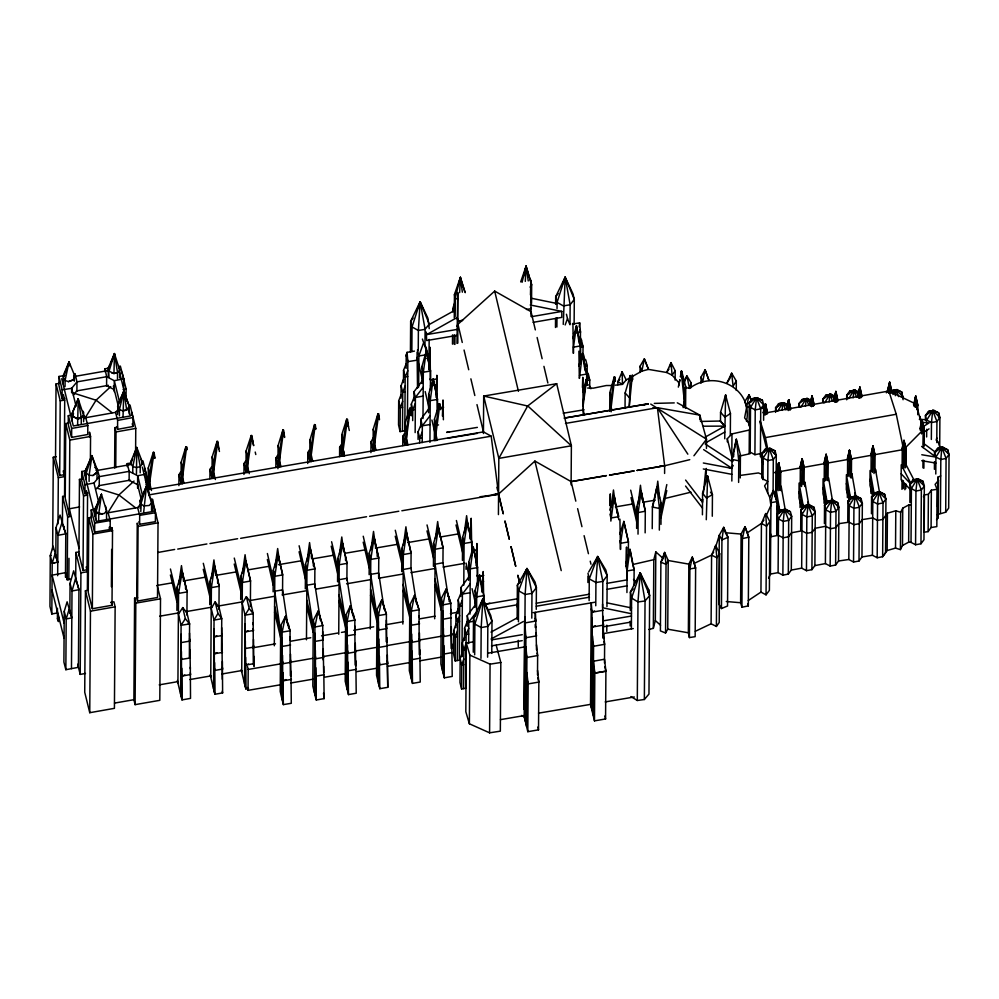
<?xml version="1.0" encoding="UTF-8"?>
<svg xmlns="http://www.w3.org/2000/svg" width="999" height="999" viewBox="0 0 999 999"><rect width="100%" height="100%" fill="white"/><g stroke="black" fill="none" stroke-linecap="round" stroke-linejoin="round"><path stroke-width="1.5" d="M58.454 615.609L58.417 621.59L57.43 618.843L58.529 617.769L57.405 612.961L51.823 613.973L52.185 563.211L50.3 555.606L51.361 555.407M52.647 549.55L53.297 457.267L56.206 456.755M59.028 383.429L56.056 383.953L55.532 458.591L59.69 475.462L64.198 474.712L64.71 400.075L63.362 394.555M55.807 557.679L56.019 527.734L60.052 515.059L65.772 533.841L57.942 535.327L57.667 575.699M64.835 375.474L58.991 376.461L58.929 385.414L62.088 398.788L64.81 398.364M57.43 618.843L57.443 608.304M57.992 523.851L58.317 477.709L53.297 457.267M59.69 475.462L60.215 400.811L56.056 383.953M62.088 398.788L62.15 389.835L58.991 376.461M63.212 383.966L63.574 374.675L69.043 361.95L74.376 374.937L74.401 378.321L73.451 379.807L68.394 381.643L65.085 380.432L63.249 377.747L69.043 361.963L70.23 366.446M62.438 522.627L62.625 496.478L65.285 496.003M63.886 529.383L63.911 526.273M65.047 386.65L65.085 380.432L69.043 361.963M64.548 496.59L64.685 476.585L63.262 470.879M71.491 616.595L67.12 601.81L64.248 611.313L63.899 662.062L65.847 669.705L78.409 667.32L78.946 589.46L75.587 578.396L72.003 590.996L71.466 668.631M68.781 423.027L65.759 423.564L65.235 498.201L69.281 514.747M65.472 577.31L65.772 533.666L61.975 522.639L57.942 535.327L56.019 527.734M65.847 669.705L66.196 618.943L64.248 611.313M67.195 579.969L67.645 516.908L62.625 496.478M72.44 414.86L68.319 415.671L68.257 424.625L71.616 437.4L87.75 434.503L87.812 425.549L85.739 417.694L83.142 416.383M68.831 579.994L68.981 558.316M69.268 516.52L69.805 440.097L65.759 423.564M69.843 613.311L70.055 583.366L73.664 570.829L78.946 589.685L72.003 590.996L70.055 583.366M71.628 392.794L71.666 388.324L76.973 381.88L106.656 376.71L114.298 380.706L123.751 378.808L120.33 366.059M71.616 437.4L71.678 428.446L68.319 415.671M72.153 421.029L72.215 413.261L78.197 398.863L83.666 415.547L83.629 421.765M74.326 381.156L74.376 374.937L73.451 379.807L68.394 381.643M75.05 376.723L75.075 373.726L76.973 381.88L76.898 391.221M75.699 581.668L75.899 552.447L78.796 551.923M77.61 425.187L78.209 398.876L72.215 413.261L72.927 416.421L77.647 418.968L81.294 418.144L83.666 415.547L83.629 412.312L82.655 410.864M78.933 555.844L79.47 479.42L82.505 478.896M81.256 424.363L81.294 418.144L78.209 398.876M85.477 673.463L80.207 674.4L80.919 572.877L75.899 552.447M85.951 470.704L81.718 471.503L81.656 480.469L84.952 493.706L87.937 493.119M86.438 490.609L87.562 495.092L87.038 569.73L83.017 570.504L83.541 495.854L79.47 479.42M84.952 493.706L85.015 484.752L81.718 471.503M85.577 476.161L85.627 469.942L91.896 455.619L96.99 469.006L97.04 478.446M88.024 590.297L85.439 590.746L84.728 692.27L89.748 712.699L114.423 708.341L115.135 606.83L113.936 601.798L110.901 602.322M86.226 479.295L85.627 469.942L87.363 467.057M87.375 590.172L87.5 571.715L86.463 567.507M91.558 517.307L88.786 517.782L88.262 592.432L92.345 608.716L112 605.282L112.525 530.631L111.801 527.622L108.978 528.121M89.111 481.456L89.148 475.237L91.908 455.631L97.078 472.227L92.957 475.524L89.148 475.237L86.264 473.076L91.896 455.619L87.937 465.634M89.46 436.788L89.498 432.117L90.559 436.438L90.385 461.326M89.748 712.699L90.459 611.188L85.439 590.746M95.729 509.153L91.234 509.915L91.171 518.868L94.643 532.117L110.165 529.482L110.227 520.529L108.079 512.787L137.637 507.592L140.709 504.095M92.345 608.716L92.857 534.065L88.786 517.782M94.643 532.117L94.705 523.164L91.234 509.915M95.117 516.371L95.167 508.603L101.448 494.305L106.581 510.951L106.531 518.718M95.779 519.592L96.379 508.791M98.664 521.753L98.726 513.986L101.461 494.305L96.915 505.756M99.238 485.964L99.301 476.635L97.203 468.581M104.945 371.79L104.957 368.806L107.755 368.306M106.581 386.039L106.656 376.71L104.957 368.806M108.292 375.686L108.342 367.919L114.448 353.584L119.68 370.042L119.618 377.809M109.028 377.347L108.342 367.919L110.127 365.022M111.389 586.713L111.651 549.388M111.776 530.731L111.801 527.622M114.223 391.596L114.298 380.706L119.643 402.397M114.61 468.056L114.897 427.622L117.695 427.135M115.759 467.707L116.009 431.93L114.897 427.622M117.495 378.846L117.532 372.627L114.46 353.584L110.677 363.586M117.52 414.473L118.406 403.396L123.801 391.208L129.221 406.044L129.171 413.811M130.057 405.057L132.967 417.545L132.904 426.511L117.557 429.345L117.62 420.392L115.547 412.375L118.644 408.991M118.344 411.163L118.382 406.506M119.393 415.846L119.43 409.627L123.801 391.221L129.221 406.044L126.711 410.077L123.064 410.901L119.43 409.627L117.57 406.705L123.801 391.208L126.711 410.077M123.014 417.12L123.814 391.221L122.815 395.542M123.689 387.774L123.751 378.808M126.049 398.326L126.124 388.998L121.903 372.152M127.185 466.608L127.21 463.623L131.493 462.874M129.121 480.694L129.183 471.353L127.21 463.623M131.731 415.284L131.756 412.175L135.764 428.421L135.602 451.748M132.767 472.739L132.805 466.521L136.776 447.502L142.445 462.387L142.245 463.973L140.235 466.583L136.488 467.632L132.805 466.521L130.782 463.636L130.719 461.963L136.776 447.49L140.235 466.583L140.197 472.802M137.625 597.664L134.603 598.201L133.891 699.725L135.102 704.645L159.803 700.336L160.514 598.826L157.243 585.664M136.451 473.851L136.788 447.502L133.641 456.106M135.102 704.645L135.814 603.134L134.603 598.201M137.587 488.186L137.675 475.736L129.183 471.353L99.301 476.635L93.968 482.979L85.015 484.752M137.55 601.048L138.074 526.398L137.25 523.114L136.738 597.764L137.55 601.048L157.517 597.489L158.029 522.839L153.921 506.268M152.41 503.571L152.435 499.1L155.444 512.712L155.382 521.665L139.623 524.313L139.685 515.359L137.637 507.592M140.122 508.304L140.172 500.536L146.441 486.238L151.586 502.884L151.536 510.651M140.797 511.525L141.383 500.724M143.681 512.137L146.453 486.251L141.933 497.702M144.643 471.203L144.655 468.094L148.664 484.34L148.601 493.668M142.932 460.889L146.316 474.05L146.254 483.004L145.492 480.082M148.189 483.316L148.289 467.869L153.346 452.297L149.7 474.001L149.6 489.448M176.91 610.401L177.073 587.237L182.18 571.678L187.088 591.932L186.925 615.097M178.896 485.639L178.971 474.712L180.532 472.065M190.322 667.145L190.522 698.388L181.993 699.899L177.922 682.966L178.559 593.394L182.193 571.69L187.088 591.932L178.559 593.394L177.073 587.237M181.019 483.853L181.169 462.237L185.889 446.715L186.538 449.625L185.901 446.715L182.63 468.344L182.517 483.791M180.607 694.018L181.094 625.274L178.409 614.298L182.717 607.592L186.938 612.837L189.585 623.938L189.36 657.292M181.119 696.278L181.031 634.303M181.606 698.151L181.431 651.498M181.993 699.899L181.818 668.294M185.552 588.911L185.564 585.826M189.922 656.43L189.523 633.091M190.31 668.806L189.972 650.099M209.902 478.771L209.965 469.405L211.626 466.745M209.753 604.67L209.915 581.505L214.635 565.958L219.118 586.251L218.956 609.427M212 478.546L212.15 456.918L217.083 441.346L217.745 444.18M222.402 661.475L222.615 692.906L214.872 694.268L210.752 677.197L211.376 587.624L214.635 565.971L219.118 586.251L211.376 587.624L209.915 581.505M213.511 478.484L213.624 463.037L217.095 441.358L219.455 451.486M213.561 688.761L214.036 620.092L211.226 608.516L215.147 601.873L218.981 607.155L221.728 618.731L214.036 620.092L217.957 613.436L215.147 601.873M213.973 690.596L213.973 629.07M214.423 692.532L214.285 645.816M214.872 694.268L214.635 662.674M217.632 583.229L217.657 580.144M221.516 650.549L221.741 618.656L217.957 613.436M222.015 650.461L221.666 627.697M222.278 679.27L222.053 644.605M240.709 599.462L240.871 576.298L245.816 560.764L250.549 581.031L250.374 606.618M241.733 672.04L242.357 582.467L245.829 560.776L250.549 581.031L242.357 582.467L240.871 576.298M243.956 474.438L244.043 463.461L245.729 460.851M248.551 688.436L245.841 688.91L244.568 683.84L245.055 615.172L242.208 603.359L246.353 596.678L250.412 601.935L253.247 613.748L253.172 624.662M245.954 472.639L246.104 451.011L251.224 435.464L247.59 457.18L247.477 472.614M245.03 685.626L244.992 624.125M245.429 687.275L245.342 640.834M245.841 688.91L245.642 657.404M281.768 684.552L248.052 690.346L248.202 669.442L247.502 666.583M253.359 664.235L253.184 622.702M253.734 665.721L253.534 639.422M254.133 666.595L253.796 656.231M273.127 591.808L273.289 570.179L278.109 554.645L282.68 574.937L282.53 595.017M274.313 645.779L274.8 576.286L278.109 554.645L282.68 574.937L274.8 576.286L273.289 570.179M275.861 467.445L275.924 458.079L277.522 455.419M277.934 468.718L278.097 445.554L282.904 430.032L283.541 432.867M279.47 467.157L279.583 451.71L282.904 430.045M290.022 639.959L290.085 630.794L285.464 616.358L280.682 625.836L280.232 691.52L283.341 704.607L291.283 703.296L290.959 671.34M281.681 697.789L282.143 632.105L285.439 616.371L290.085 630.794L282.143 632.105L280.682 625.836M282.267 700.087L282.105 638.074M282.829 702.497L282.58 655.307M283.341 704.607L283.029 672.639M288.536 627.547L288.561 624.487M290.372 675.749L290.047 636.937M290.921 676.298L290.522 654.158M305.319 588.873L305.494 564.173L310.289 548.626L314.885 568.918L314.747 587.462M306.468 639.785L306.955 570.279L310.289 548.638L314.885 568.918L306.955 570.279L305.494 564.173M307.717 463.524L307.792 452.597L309.34 449.937M309.752 461.7L309.915 440.084L314.585 424.587L315.509 428.821M311.226 461.7L311.338 446.253L314.598 424.6M313.336 565.909L313.361 562.824M322.652 639.31L322.752 625.561L318.119 611.051L313.286 620.416L312.824 686.113L316.283 699.999L324.138 698.613L323.713 666.321M314.448 692.682L314.91 626.997L318.107 611.063L322.752 625.561L314.91 626.997L313.286 620.416M315.06 695.067L314.86 633.129M315.659 697.564L315.372 650.287M316.283 699.999L315.859 667.757M323.177 659.939L322.702 631.53M323.526 693.069L324.138 698.613M323.676 672.889L323.251 649M337.575 581.755L337.737 558.591L342.495 543.056L347.015 563.374L346.903 580.357M339.585 456.63L339.648 447.265L341.308 444.592M338.736 634.253L339.21 564.747L342.495 543.069L347.015 563.374L339.21 564.747L337.737 558.591M341.621 456.368L341.77 434.752L346.715 419.18L348.414 426.423M343.132 456.306L343.231 440.871L346.715 419.193L349.325 430.494M345.517 560.302L345.542 557.205M350.349 605.881L345.666 615.559L345.204 681.243L348.464 694.592L356.218 693.231L355.819 660.826M346.653 687.162L347.115 621.478L350.349 605.894L354.87 620.117L354.782 632.33M347.252 689.51L347.078 627.472M347.864 692.045L347.565 644.855M348.464 694.592L348.064 662.225M353.446 617.232L353.459 614.173M355.144 665.059L354.82 626.086M355.781 665.846L355.294 643.306M369.131 574.662L369.28 553.034L374.126 537.624L378.771 558.066L378.633 577.509M370.941 452.634L371.016 441.708L374.175 436.401M370.292 628.895L370.779 559.403L374.126 537.637L376.898 550.274M373.077 450.899L373.226 429.27L377.959 413.711L379.27 419.518M374.563 450.786L374.675 435.339L377.959 413.723M377.172 556.306L377.21 551.673L378.771 558.066L370.779 559.403L369.28 553.034M386.213 641.708L386.401 614.21L381.793 599.962L377.01 609.602L376.548 675.299L379.782 688.698L387.762 687.324L387.35 654.919M377.972 681.281L378.421 615.584L381.78 599.974L386.401 614.21L378.421 615.584L377.01 609.602M378.546 683.728L378.384 621.553M379.158 686.113L378.858 639.01M379.782 688.698L379.37 656.256M386.788 642.382L386.363 620.229M386.825 637.512L387.762 687.324M406.143 363.898L403.559 370.254L405.182 377.048L404.807 430.794L400.099 431.63L400.274 407.742L398.701 401.011M401.011 398.164L401.099 385.739L403.496 379.283M402.472 431.181L402.747 392.32L405.119 386.064M401.71 571.59L401.873 548.426L406.581 532.867L411.089 553.171L410.976 568.618M402.772 445.604L402.834 436.251L404.42 433.591M403.471 382.605L403.559 370.254M402.847 624.038L403.334 554.545L406.581 532.879L411.089 553.171L403.334 554.545L401.873 548.426M404.87 445.379L405.02 423.763L409.802 408.241L411.426 415.497M406.118 368.381L406.206 354.945L407.068 352.36L414.46 351.124M406.456 445.354L406.556 429.907L409.802 408.254L410.427 411.076M407.442 417.857L407.829 361.588L407.068 352.36M410.427 352.06L410.651 321.266L420.117 301.748L412.025 326.96L411.85 351.598M410.851 676.835L411.313 611.151L414.498 595.479L409.79 605.044L409.328 670.729L412.475 683.403L420.229 682.042L419.842 649.837M411.288 414.822L411.363 404.046L413.961 397.702M412.687 420.604L412.762 409.852L411.363 404.071M411.401 678.883L411.263 617.145M411.938 681.056L411.713 634.103M413.948 400.686L414.011 391.733L415.397 397.465L415.147 432.604M412.475 683.403L412.15 651.211M417.532 388.149L417.07 352.11M417.994 387.45L418.082 373.589M418.244 350.499L418.381 330.482L420.142 301.76L427.934 318.281L429.233 328.659M418.069 439.435L418.119 431.755L420.766 425.324M418.656 387.025L418.868 355.969L417.47 349.95M419.667 442.794L419.705 438.186L418.119 431.755M419.006 617.419L419.056 609.777L414.51 595.466L419.056 609.777L411.313 611.151L409.79 605.044M420.754 426.985L420.804 419.28L428.583 409.091M419.28 654.545L419.018 615.746M419.805 654.32L419.43 632.904M421.853 383.454L421.978 366.471L426.361 350.824M422.215 442.607L422.327 425.799L420.804 419.355M422.989 418.544L423.314 372.215L426.373 350.824L430.532 371.029L430.407 389.56M424.975 346.266L425.099 329.333L420.154 301.76L417.482 308.878M457.08 329.433L426.735 334.578L426.186 332.03L426.698 340.547L457.03 335.402M427.722 359.165L427.759 354.508L425.999 346.94M428.559 412.687L428.683 394.155L433.204 378.871L437.487 399.413L437.4 411.763M429.021 359.44L429.158 339.435M429.145 369.867L429.183 365.234L430.532 371.029L423.314 372.215L421.978 366.471M429.932 442.357L430.232 400.649L433.204 378.883L437.487 399.413L430.232 400.649L428.683 394.155M433.429 566.346L433.591 543.181L438.436 527.572L443.057 547.814L442.944 563.261M434.34 440.759L434.49 419.13L439.16 403.646L435.939 425.362L435.826 440.796M434.677 618.768L435.164 549.263L438.436 527.584L443.057 547.814L435.164 549.263L433.591 543.181M450.774 614.11L450.849 603.421L446.178 588.935L441.346 598.339L440.884 664.035L444.318 677.834L452.222 676.423L451.81 643.98M442.495 670.554L442.957 604.87L446.166 588.948L450.849 603.421L442.957 604.87L441.346 598.339M443.094 672.901L442.907 611.013M443.706 675.299L443.406 628.284M444.318 677.834L443.918 645.591M449.15 601.485L449.188 596.903M452.485 344.131L452.547 334.89M452.709 311.775L452.734 308.691L455.232 301.124M451.148 648.413L450.811 609.39M451.773 648.463L451.298 626.66M454.095 344.143L454.158 334.852M454.283 317.807L454.445 294.555L460.364 277.397L465.247 292.67M454.907 344.443L454.982 335.14M455.107 316.546L455.232 297.952L454.445 294.555L456.218 292.282M456.98 343.406L457.754 292.507L457.817 343.119M458.179 599.962L459.702 606.405L459.328 660.152L455.182 660.901L455.344 637.025L453.808 630.519M455.869 627.647L455.956 615.084L458.116 608.915M457.23 660.539L457.729 618.993M458.079 613.786L458.179 599.837L460.776 593.593M462.287 652.31L460.152 658.666L459.977 682.542L461.613 688.973L465.771 688.261L466.146 634.515L464.572 628.084L467.207 621.653M460.764 596.578L460.826 587.612L468.631 577.297M461.613 688.973L461.788 664.934L463.811 658.915M462.437 560.439L462.599 537.275L467.295 521.79L471.803 542.17L471.715 555.606M461.963 656.693L462.4 594.055L460.826 587.612M462.262 655.769L462.35 643.194L464.51 637.037M463.786 585.139L464.073 543.431L467.295 521.803L470.866 538.436M463.611 688.611L463.873 649.8L462.35 643.344M464.485 640.371L464.572 628.084M466.034 569.33L466.058 566.221M473.663 641.77L466.296 643.081L465.821 711.763L469.38 723.776L489.585 732.829L500.337 731.156L500.824 662.487L496.203 645.267M467.182 626.373L467.257 615.621L475.012 605.369M468.618 580.282L468.743 562.362L473.251 547.09L477.547 567.619L477.422 584.602M468.631 643.518L468.781 622.127L467.257 615.684M470.217 539.023L470.242 535.939M469.967 614.135L470.279 568.856L473.251 547.102L477.547 567.619L470.279 568.856L468.743 562.362M469.38 723.776L469.855 655.107L466.296 643.081M473.264 652.21L473.501 618.344L482.917 598.838L490.684 615.384L491.995 621.091L491.77 653.421M474.662 654.82L474.875 624.038L473.501 618.344L475.986 615.222M475 607.429L475.112 590.446L479.595 575.124M476.573 613.873L476.698 596.878L479.595 575.137M480.969 658.366L481.181 627.572L482.929 598.863L487.824 626.385L487.612 657.18M482.255 592.32L479.607 575.124M483.429 433.516L483.691 396.054L556.693 383.691L571.378 445.791L571.103 484.815M483.791 601.798L483.828 595.616L479.607 575.137M489.585 732.829L490.072 664.16L469.855 655.107M498.426 514.585L498.826 458.391L483.691 396.054L527.659 406.006L556.693 383.691M517.132 619.318L517.37 585.227L526.972 568.531L535.089 582.13L536.401 587.637L536.251 609.328M518.256 646.578L518.294 640.371M518.431 621.778L518.643 590.796L517.37 585.227L519.992 581.868M523.976 709.427L524.6 620.054L525.299 622.864L524.637 718.406L527.809 731.68L538.523 729.857L538.848 682.092L537.537 670.479M525.312 721.328L525.899 637.724L525.212 634.802M526.436 726.136L526.91 657.467L525.836 646.69M527.809 731.68L528.146 683.853L526.81 672.439M531.018 316.496L530.831 279.982L530.469 294.967M531.543 303.409L531.668 284.815L526.098 266.171L520.691 281.905M531.793 618.144L531.967 593.356L526.997 568.556L524.363 574.075M535.239 627.484L535.252 624.4M535.277 621.316L535.339 612.375L535.951 627.172M536.488 649.8L535.951 626.985M537.512 674.949L537.637 655.494L536.525 644.83M555.481 327.472L555.544 318.231M555.644 304.383L555.694 296.678L565.159 277.16L572.927 293.718L574.3 299.4L574.125 324.038M556.893 327.01L556.967 317.769M557.03 308.529L557.067 302.372L555.694 296.678L558.216 293.531M530.219 304.982L561.825 311.388L561.788 317.395L533.116 322.352M563.249 324.388L565.172 277.185L574.3 299.4L570.142 304.745L570.004 324.762M573.426 353.309L573.476 347.128L576.448 325.736L580.581 345.929L580.456 363.848M579.145 343.231L576.46 325.724L572.877 338.549M579.457 378.396L582.429 353.559L586.688 374.076L586.625 381.793M580.282 357.817L580.469 332.055L579.682 322.852L572.39 324.101M582.954 358.579L583.029 346.566L580.407 341.146M583.341 357.63L583.366 354.52L584.652 359.865M583.141 414.897L583.241 400.999L586.276 379.458L587.462 385.214M585.077 370.729L582.442 353.546L578.808 366.059M587.05 385.202L587.187 365.671L585.789 359.89L580.182 355.894M588.336 377.46L588.349 374.388L587.037 371.628M587.912 582.517L587.949 576.323M589.685 387.799L589.747 380.082L588.349 374.388M589.123 600.574L589.273 578.883L587.974 573.214M591.358 707.742L592.02 612.15L591.246 602.934L590.534 704.457L594.48 720.866L605.569 718.955L605.906 671.191L604.52 659.24L593.456 661.213L594.817 673.076L594.48 720.866M592.007 710.564L591.982 618.169M593.081 714.934L593.568 646.266L592.532 635.926M595.766 605.781L595.928 582.529L597.714 556.555L602.822 581.43L602.634 607.779M602.909 638.024L602.584 604.133M603.596 638.561L603.059 616.308M604.495 663.036L604.632 644.268L603.621 634.153M606.793 631.418L606.83 625.224M606.955 606.63L607.18 575.636L605.856 570.079L597.739 556.53L588.723 571.94M609.715 411.138L609.84 392.607L614.198 376.985L615.084 381.318M611.151 411.825L611.251 398.389L614.198 376.998L615.034 381.306M617.882 384.752L617.906 381.63L622.127 371.815L626.236 379.92L622.464 384.378L615.322 385.189M617.232 513.336L614.223 496.191L609.852 510.139M618.793 519.73L614.223 496.203L610.864 521.091L610.302 493.868L609.889 505.494M620.529 549.475L620.566 543.294L623.826 521.478L619.855 534.028M625.037 408.416L625.149 392.969L630.244 375.549L631.743 381.231M626.935 592.557L627.085 570.941L629.982 549.325L634.128 569.755L634.028 585.202M628.334 557.392L628.446 541.945L623.838 521.478L628.446 541.945L620.566 543.294L619.929 540.709M629.27 406.918L630.257 375.562L630.406 378.596M630.169 625.911L630.207 621.303M630.282 610.526L630.406 592.045L640.197 572.927L631.593 598.039L631.38 628.821M636.638 528.421L636.788 506.805L641.146 491.096L638.174 512.537L638.024 534.153M644.355 699.5L645.042 600.961L649.65 595.554L640.247 572.939L648.588 589.585L649.65 595.554L648.963 694.08L644.355 699.5L637.3 700.486L637.986 601.96L640.222 572.951M640.034 372.477L640.084 366.233L644.33 358.853L648.488 369.393L666.645 372.477L672.127 375.174L678.346 382.167M645.142 532.854L645.292 511.226L641.158 491.108L645.292 511.226L638.174 512.537L636.788 506.805M648.563 592.669L648.588 589.585L647.702 592.432M652.235 528.658L652.397 507.03L656.892 486.988L661.113 502.784L660.963 524.4M648.851 629.482L653.334 628.359L653.808 559.677L655.806 551.885L663.124 558.416L660.888 562.225L660.401 630.906L665.559 632.991L667.744 629.195L668.219 560.514L664.635 552.41L660.888 562.225L666.033 564.31L665.559 632.991M653.334 628.359L655.332 620.566L655.806 551.885M659.34 530.107L659.49 508.479L656.905 486.988L654.12 501.311M664.597 473.451L664.647 465.759L657.417 407.704L699.837 415.122L706.505 439.223L706.443 448.451M675.137 380.119L675.199 370.754L671.003 362.637L666.645 372.477L668.98 369.118M684.365 407.542L684.465 392.607L681.705 371.228L680.469 377.01L681.081 371.128L684.402 401.561L683.129 407.604M685.601 408.416L685.751 386.788L681.705 371.216M688.361 632.792L688.848 564.123L692.282 557.105L695.629 567.994L695.154 636.663L689.41 637.574L688.361 632.792L667.744 629.195M689.41 637.574L689.897 568.893L692.282 557.105L695.629 567.994L689.897 568.893L688.848 564.123L668.219 560.514L666.033 564.31L664.635 552.422L663.124 558.416M691.133 387.612L691.171 382.929L686.9 375.911L689.522 388.386C714.635 369.018 753.421 388.361 746.49 421.403M699.799 419.73L699.837 415.122L677.297 402.809M701.023 383.266L701.073 377.023L705.107 369.805L709.003 380.507L705.119 369.805L702.647 381.968L701.073 377.023M702.422 514.785L702.572 493.169L707.604 475.986L712.437 494.617L712.287 516.233M706.268 473.064L706.305 468.456M706.281 519.705L707.617 475.999L707.929 480.581M711.101 623.788L711.588 555.119L715.684 545.479L719.705 553.808L719.218 622.477L716.395 626.448L711.101 623.788L695.354 631.281M716.395 626.448L716.87 557.767L715.696 545.491L715.034 548.264M720.479 421.528L720.554 412.262L725.599 394.992M721.453 608.541L721.927 539.872L723.701 527.335L728.021 537.325L727.547 605.993L721.453 608.541L718.805 603.92L719.292 535.252L723.701 527.335L725.336 532.717L741.096 534.065L745.004 526.673L748.8 537.2L748.313 605.869L741.92 607.242L740.621 602.734L741.096 534.065L742.407 538.573L741.92 607.242M724.725 438.773L725.611 395.005M727.284 441.82L727.309 438.698L731.967 433.928L749.337 430.02L750.361 428.259L749.075 423.651L744.605 417.844L749.025 394.805L751.348 400.212M730.319 435.164L730.469 413.536L725.611 394.992L725.699 398.027M731.805 457.33L731.967 433.928M731.842 481.031L731.992 459.415L736.325 439.21L740.409 454.782L740.247 477.947M733.628 456.593L733.653 453.496L731.992 459.415L738.773 460.789L738.623 482.417M736.251 390.434L736.313 381.069L731.655 373.189L726.847 383.216L730.069 378.209M749.063 425.911L749.225 402.747L752.21 398.751L756.505 397.802M749.175 453.434L749.337 430.02M750.187 453.696L750.511 407.367L749.225 402.747L756.493 397.802L755.232 409.902L754.919 454.695L760.414 453.596L762.911 463.861M760.389 456.693L760.726 408.816L756.518 397.814L763.711 404.807L763.611 420.254M760.951 592.095L761.425 523.414L765.696 513.586L769.867 521.678L769.392 590.359L766.046 594.842L760.951 592.095L748.276 600.524M761.738 478.134L761.912 453.421L764.847 449.438L770.354 448.389L775.074 450.886L776.285 455.469L776.061 487.912M763.011 479.72L763.161 458.104L761.912 453.421L769.13 448.501L767.906 460.539L767.682 492.969M766.046 594.842L766.52 526.173L765.709 513.586L765.234 516.233M768.593 578.121L770.429 574.075L770.716 533.99M770.704 535.427L770.941 502.647L773.363 490.546L769.705 497.365L770.916 505.394L765.996 516.183M773.089 491.958L773.313 459.515L769.155 448.514L775.074 450.886L775.049 453.983M775.586 412.375L775.611 407.767L778.533 403.733L783.99 402.697L787.562 404.57M776.36 488.686L776.473 471.578L778.683 462.874L780.731 472.14L780.631 487.699M776.76 489.972L776.872 472.877L778.683 462.874L780.731 472.14L779.857 473.314L779.744 490.422M776.698 534.403L776.922 501.623L773.376 490.534L776.922 501.623L770.941 502.647M777.122 532.729L777.247 515.834M778.146 490.721L778.683 462.874L779.857 473.314L778.258 473.613L776.473 471.578L778.683 462.874L778.933 468.606M778.096 572.627L778.471 518.881L777.259 514.298L780.244 510.302L785.626 509.228L790.396 511.713L791.683 516.333L791.308 570.079L788.311 574.075L782.879 575.162L778.096 572.627L770.429 574.075M781.106 490.671L781.143 486.188L785.351 510.626M782.879 575.162L783.253 521.416L784.49 509.353L790.396 511.713M788.311 574.075L788.686 520.329L784.502 509.353L777.259 514.298M798.963 406.618L798.988 403.546L801.997 399.588L807.417 398.464L812.199 400.999L806.28 398.601L798.988 403.546L799.949 407.005M800.049 507.554L800.099 499.775M800.199 485.776L800.324 468.681L802.122 458.666L804.183 467.944L804.07 483.504M800.699 529.782L800.836 509.815L803.77 505.831L809.277 504.782L813.985 507.28L815.259 511.85L814.884 565.596L811.912 569.642L806.455 570.679L801.673 568.144L791.308 570.079M801.448 506.743L801.46 503.633M801.585 486.525L802.122 458.666L804.183 467.944L803.283 469.068L803.171 484.627M801.673 568.144L802.047 514.398L800.836 509.815L808.066 504.882L813.985 507.28L813.973 510.352M804.857 486.501L804.894 482.017L809.003 506.218M806.455 570.679L806.83 516.933L808.079 504.895L812.287 515.896L811.912 569.642M822.701 402.397L822.714 399.325L825.698 395.279L831.093 394.255L835.876 396.79L829.969 394.343L822.714 399.325L823.676 402.747M824.05 503.271L824.1 495.492M824.2 481.493L824.325 464.385L826.123 454.383L828.159 463.611L828.046 480.719M824.412 523.638L824.537 505.207L827.484 501.223L832.916 500.137L837.699 502.672L838.91 507.255L838.536 561.001L835.614 565.034L830.157 566.071L825.399 563.586L814.884 565.596M825.449 502.46L825.461 499.35M825.599 480.681L826.123 454.383L828.159 463.611L827.297 464.835L827.197 480.382M825.399 563.586L825.773 509.84L824.537 505.207L831.755 500.274L837.699 502.672L837.661 507.28M830.157 566.071L830.531 512.325L831.767 500.287L838.91 507.255L835.988 511.288L835.614 565.034M846.677 399.8L846.715 395.192L849.637 391.158L855.144 390.109L858.69 392.02M847.364 497.602L847.414 489.822M847.514 475.836L847.627 460.277L849.437 450.249L851.523 459.49L851.398 476.598M847.776 521.091L847.914 501.136L850.898 497.127L856.343 496.053L861.063 498.601L862.349 503.209L861.975 556.955L859.003 561.001L853.546 562.037L848.825 559.49L838.536 561.001M848.938 476.523L849.437 450.249L851.523 459.49L850.636 460.664L850.524 477.772M848.825 559.49L849.2 505.744L847.914 501.136L855.156 496.203L861.063 498.601L861.038 501.673M851.872 478.121L851.897 473.651L856.056 497.477M853.546 562.037L853.92 508.291L855.169 496.216L862.349 503.209L859.377 507.255L859.003 561.001M858.541 397.789L858.566 394.68L857.691 395.841L859.427 397.952L861.962 396.466L859.877 387.212L857.691 395.841L859.427 397.952L861.962 396.466L859.877 387.212L858.054 397.202M870.903 493.331L870.941 487.112M871.053 471.565L871.153 456.006L872.976 446.004L875.074 455.269L874.949 472.377M871.453 513.773L871.578 496.878L874.512 492.894L879.944 491.82L884.652 494.318L885.938 498.926L885.564 552.672L882.641 556.705L877.184 557.742L872.427 555.257L861.975 556.955M872.277 494.08L872.302 490.971M872.427 472.315L872.976 446.004L875.074 455.269L872.539 456.755L870.791 454.657L872.976 445.991L874.125 456.406L874 473.514M872.427 555.257L872.801 501.51L871.578 496.878L878.783 491.945L884.652 494.318L884.639 497.39M875.486 472.402L875.511 469.418L879.407 491.758M877.184 557.742L877.572 503.996L878.795 491.958L885.938 498.926L883.016 502.959L882.641 556.705L887.149 550.524L887.412 513.199L895.791 510.776L900.673 512.287L900.411 549.612L895.529 548.101L887.149 550.524M895.529 548.101L895.791 510.776M901.81 395.167L901.835 392.095L897.127 389.598L891.67 390.634L897.127 389.598M901.972 489.36L902.035 480.032M902.122 467.582L902.247 450.474L904.008 440.459L906.081 449.7L905.968 466.808M903.084 399.737L901.835 392.095L895.953 389.697L891.108 393.019M900.411 549.612L902.484 545.491L902.746 508.166L908.915 504.857L911.275 505.057M903.296 488.511L903.346 480.744M903.433 468.306L904.008 440.459L906.081 449.7L905.156 450.886L905.032 467.994M904.882 489.772L904.919 483.541M905.618 465.497L905.731 448.401M905.818 488.586L905.843 483.916M902.484 545.491L908.653 542.182L908.915 504.857M909.877 502.472L910.002 484.053L912.849 479.982L918.293 478.908L923.039 481.343L924.337 486.001L923.963 539.747L920.978 543.756L915.571 544.767L911.026 542.382L908.653 542.182M911.026 542.382L911.4 488.636L910.002 484.053L917.182 479.021L923.039 481.343L923.014 484.415M915.571 544.767L915.946 491.021L917.194 479.033L924.337 486.001L921.353 490.01L920.978 543.756M916.882 409.752L915.733 396.166L913.548 404.795M917.756 414.735L917.831 405.407L915.733 396.166L913.91 406.156M919.754 419.43L919.779 416.321L920.716 419.717M921.577 433.916L922.04 420.079L924.15 429.358L924.025 446.466M922.939 467.819L922.989 460.039M923.076 447.602L923.201 430.494L922.052 420.079L919.879 428.746M923.613 445.117L923.738 428.009L922.052 420.067L920.241 430.094L923.201 430.494L924.15 429.358L923.738 428.009M923.875 468.231L923.938 460.464M931.355 490.184L928.396 494.28L924.437 494.892L924.175 532.205L928.133 531.605L931.093 527.509L931.355 490.184L937.087 489.285L936.825 526.61L931.093 527.509M925.436 420.055L925.474 415.447L928.458 411.451L933.903 410.377L938.66 412.862L939.897 417.482L939.684 448.201M926.273 419.78L919.317 419.28M926.635 436.963L926.685 429.283M926.735 423.139L925.474 415.447L932.716 410.502L931.468 422.565L931.343 439.46M928.133 531.605L928.396 494.28M934.415 469.318L934.465 461.638M934.515 455.494L934.54 452.435L937.512 448.376L942.981 447.24L947.714 449.787L949.05 454.395L948.675 508.129L945.703 512.187L937.512 514.61L938.211 517.769L936.538 519.742M935.788 474.013L935.901 457.117L934.54 452.435L941.845 447.44L947.714 449.787L947.689 452.859M936.775 442.619L936.925 421.528L932.741 410.514L938.66 412.862L938.635 417.457M937.561 506.83L937.761 477.285L940.696 475.936M938.211 517.769L938.473 480.444L937.761 477.285M940.434 513.261L940.821 459.515L941.857 447.452L949.05 454.395L946.078 458.441L945.703 512.187M113.936 373.589L114.46 353.584L109.066 371.128L113.936 373.589L117.532 372.627L119.68 370.042L118.606 365.522M429.27 369.568L430.007 347.24L430.469 379.995L436.625 378.958M582.429 387.475L582.779 377.272L583.204 407.018M625.849 566.058L626.535 547.015L627.035 578.196M436.051 397.315L436.863 375.262L437.425 408.366M476.073 565.571L476.91 543.518L477.485 576.148M482.43 592.095L483.204 571.528L483.716 601.635M442.407 416.021L443.019 399.975L443.381 419.755M470.404 538.798L471.191 518.256L471.753 549.288M765.034 414.635L765.459 403.933L767.519 413.211L765.034 414.635L763.248 412.599L765.459 403.921L767.519 413.211L765.034 414.635L763.248 412.599M788.273 410.539L788.698 399.787L790.733 409.028L789.872 410.239L788.698 399.787L786.475 408.454L786.9 409.802L788.686 399.787L790.733 409.028M889.26 393.032L889.684 382.28L891.72 391.508L889.26 393.032L887.462 390.946L889.672 382.28L891.72 391.508L889.26 393.032L887.462 390.946L889.684 382.28L890.858 392.732M915.309 406.943L915.733 396.166L917.831 405.407L915.309 406.943L917.831 405.407M811.613 406.531L812.05 395.791L814.135 405.032L813.211 406.218L812.05 395.791L809.877 404.47L810.239 405.831L812.05 395.791L814.135 405.032L811.613 406.531L809.877 404.47L810.738 403.259M859.427 397.952L859.877 387.212L861.101 397.677M459.64 292.62L460.377 277.41L464.76 291.708M525.299 281.381L526.086 266.184L531.668 284.815L530.107 287.15M583.191 357.342L583.366 354.52M621.902 374.475L622.127 371.803L622.464 384.378L617.906 381.63L619.792 379.383M629.27 406.493L632.355 374.925L632.792 379.508M685.601 480.082L702.509 502.122L702.796 499.325M703.496 492.307L705.694 470.566L706.755 481.318M782.067 410.364L782.841 402.834L787.574 404.707M853.183 397.814L853.958 390.272L858.69 392.17M829.17 401.885L829.944 394.368L835.039 399.338M895.304 395.729L895.928 389.722L903.108 396.665L901.11 394.305M805.481 406.168L806.268 398.626L810.401 402.609M611.188 406.968L614.897 376.898L615.396 381.293M638.224 503.558L640.459 485.252L642.132 499.862M656.468 491.333L657.767 481.143L659.577 497.964M203.297 563.299L209.852 590.459L210.252 587.412M211.476 578.246L213.936 559.927L215.772 574.512M456.406 520.516L462.537 546.228L462.949 543.181M464.373 532.492L466.62 515.696L468.456 530.282M311.276 454.42L315.284 424.712L315.834 429.095M331.606 541.745L337.674 567.544L338.087 564.497M339.523 553.796L341.783 537L343.631 551.585M403.446 545.154L405.919 526.81L407.58 539.935M583.216 405.144L586.65 379.47L587.387 385.302L586.288 379.445L582.729 392.207M611.213 506.768L613.473 489.997L615.334 504.607M299.126 545.766L305.432 573.126L306.256 567.02M307.08 560.914L309.578 542.594L310.876 552.809M406.506 437.662L410.502 408.341L411.438 415.634M427.035 524.95L433.529 552.135L434.153 547.552M435.389 538.374L437.674 521.553L439.36 534.665M240.821 584.89L241.234 581.93M242.495 573.051L245.08 554.72L246.641 566.383M344.58 455.894L343.169 449.825L347.477 419.255L348.451 426.536M370.08 555.881L369.218 562L363.236 536.226M370.941 549.775L373.526 531.431L375.674 547.464M267.395 553.521L273.227 579.145L274.338 571.49M275 566.908L277.672 548.551L279.895 564.572M178.796 583.965L181.468 565.634L183.491 580.207M581.006 342.807L581.43 339.96L580.082 337.2M801.098 464.647L802.122 458.666L803.283 469.068L801.71 469.418L799.962 467.32L802.122 458.666L802.222 461.526M834.839 397.502L835.863 391.508L837.911 400.761L835.451 402.285L833.653 400.187L835.863 391.508L837.911 400.761L833.653 400.187L834.577 399.013M825.099 460.364L826.123 454.383L827.297 464.835L825.711 465.134L823.963 463.037L826.123 454.383L826.223 457.255M764.16 411.363L765.459 403.921L766.645 414.385M871.927 451.985L872.976 445.991L873.089 448.851M914.435 403.621L915.733 396.166L915.883 400.487M811.001 401.76L812.05 395.779L812.162 398.651M859.09 391.695L859.877 387.212L860.052 391.533M848.126 457.704L849.437 450.237L850.636 460.664L849.038 460.964L847.264 458.928L849.437 450.237L849.612 454.533M920.991 426.036L922.04 420.067L922.164 422.927M902.946 446.428L904.008 440.459L905.156 450.886L903.558 451.198L901.822 449.138L904.008 440.459L904.17 444.755M73.464 413.399L72.927 416.421L77.647 418.968L83.666 415.547M887.886 392.282L889.684 382.28L889.872 386.588M834.053 401.486L835.863 391.508L837.087 401.923M763.611 413.948L765.459 403.933L765.584 406.78M733.928 452.072L736.325 439.198L738.773 460.789L740.409 454.782M678.658 385.701L679.869 379.907M678.333 387.125L679.857 379.895M661.051 511.738L666.808 484.577M661.013 517.707L666.77 490.546M684.465 392.607L685.751 386.788M670.067 366.658L670.991 362.637L672.127 375.174L675.199 370.754M458.741 284.265L460.364 277.385L462.35 292.17M523.801 275.799L526.086 266.171L528.246 280.931M522.077 282.292L526.073 266.184L526.273 269.068M683.578 404.545L684.402 401.561M626.036 563.311L629.969 549.313L632.567 563.511M703.333 462.999L731.93 468.369L732.766 465.409M661.113 502.784L659.49 508.479L652.397 507.03L653.683 502.734M732.766 465.384L731.93 468.306L703.646 449.612M936.8 437.949L936.163 440.109L938.049 441.783L939.847 447.015M691.171 382.929L689.522 388.386L685.302 387.45M715.272 548.189L719.292 535.252L721.927 539.872L728.021 537.325L726.011 533.866M730.456 376.948L731.643 373.176L733.091 386.076L736.313 381.069M150.562 498.151L151.561 499.65L151.586 502.884L149.276 505.469L143.731 505.919L140.847 503.758L146.441 486.251M101.448 494.305L95.842 511.825L98.726 513.986L104.271 513.523L106.581 510.951L105.607 506.206M565.159 277.173L557.067 302.372L563.386 305.919L570.142 304.745L565.184 277.173L562.524 284.29M457.092 326.311L457.904 323.851M579.682 322.852L579.145 326.81M455.894 624.188L453.808 630.381L453.646 654.407L455.182 660.901M457.43 630.819L455.344 637.025L457.392 636.65M459.602 621.341L457.505 621.728L459.64 615.521M466.083 643.481L463.873 649.8L466.046 649.45M423.401 343.294L418.868 355.969L427.759 354.508L422.415 339.061M565.159 324.95L567.494 318.581L566.445 314.235M481.343 603.121L482.917 598.826L491.995 621.091L487.824 626.385L481.181 627.572L474.875 624.038L482.917 598.851L483.304 601.748M638.149 578.446L640.209 572.914M402.684 401.323L400.274 407.742L402.634 407.292M401.036 394.742L398.701 400.799L398.539 424.887L400.099 431.63M130.782 463.636L132.143 460.152M683.591 384.103L686.887 375.924L684.14 381.368M415.347 403.484L412.762 409.852L415.309 409.415M407.767 370.691L405.182 377.048L407.729 376.598M422.29 431.905L419.705 438.186L422.252 437.749M468.743 628.234L466.146 634.515L468.693 634.078M462.362 600.024L459.702 606.405L462.325 605.993M594.405 563.411L597.702 556.53L607.18 575.636L602.822 581.43L595.928 582.529L589.273 578.883L597.702 556.543L598.164 559.315M900.673 512.287L902.746 508.166M923.426 496.803L924.437 494.892M527.659 406.006L498.826 458.391L571.378 445.791L527.809 405.981M84.728 418.593L96.054 400.224L73.127 392.932M96.341 506.705L95.167 508.603L95.842 511.825L102.497 514.173M141.346 498.638L140.172 500.536L140.847 503.758M249.188 608.491L245.055 615.172L253.247 613.748L249.188 608.491L246.353 596.678M777.647 411.188L782.841 402.822L787.949 407.817M107.855 512.762L118.893 495.054M769.13 448.514L763.161 458.104L767.906 460.539L773.313 459.515L776.285 455.469L774.312 453.109M932.716 410.502L926.76 420.067L931.468 422.565L936.925 421.528L939.897 417.482L932.741 410.502M824.737 402.697L829.944 394.368L832.579 401.236M892.931 394.518L895.928 389.71L898.563 396.591M756.493 397.814L750.511 407.367L755.232 409.902L760.726 408.816L763.711 404.807L762.424 400.199L756.518 397.789L762.424 400.199M801.023 406.968L806.255 398.613L808.915 405.494M848.7 398.626L853.945 390.259L859.103 395.267M808.066 504.882L802.047 514.398L806.83 516.933L812.287 515.896L815.259 511.85L808.091 504.882M130.719 461.963L132.605 458.991M146.116 480.394L147.84 477.722M185.352 618.668L181.094 625.274L189.585 623.938L185.352 618.668L182.717 607.592M694.53 563.236L711.588 555.119L713.673 552.072M902.684 447.927L901.822 449.138L903.558 451.198L906.081 449.7M719.705 553.808L716.87 557.767L711.588 555.119M887.412 513.199L882.904 519.38L877.447 520.417L872.689 517.932L862.237 519.63L859.265 523.676L853.808 524.712L849.075 522.165L838.798 523.676L835.876 527.709L830.419 528.746L825.661 526.261L815.147 528.271L812.162 532.33L806.717 533.354L801.935 530.819L791.558 532.754L788.573 536.75L783.129 537.837L778.358 535.302L770.691 536.75M747.489 532.692L761.425 523.414L763.923 520.017M769.867 521.678L766.52 526.173L761.425 523.414M800.836 466.146L799.962 467.32L801.71 469.418L804.183 467.944M824.837 461.863L823.963 463.037L825.711 465.134M871.677 453.484L870.791 454.657L872.539 456.755L875.074 455.269M476.585 611.813L468.781 622.127L473.951 621.216M565.471 423.426L657.317 407.729L687.849 454.17M414.011 391.708L421.865 381.393M470.179 583.853L462.4 594.055L470.117 592.744M693.93 455.769L706.505 439.223L650.749 404.083M423.201 387.225L415.397 397.465L423.139 396.103M430.119 415.646L422.327 425.799L430.057 424.538M786.475 408.454L788.698 399.787L788.948 405.532M413.161 318.119L410.651 321.266L412.025 326.96L418.381 330.482L425.099 329.333L429.27 324.038L420.154 301.748L420.504 304.633M73.377 395.129L76.911 390.846M96.566 488.761L99.238 485.589M938.473 480.444L935.114 484.39L937.087 489.285M633.191 588.861L630.406 592.045L631.593 598.039L637.986 601.96L645.042 600.961L640.234 572.951M904.694 448.439L923.151 429.857M96.116 400.137L110.752 386.613M97.028 488.136L118.881 494.98L134.053 481.056M575.811 501.148L571.128 481.618L606.393 475.599L571.128 481.618L534.915 461.076L498.576 494.055L503.209 513.586M535.339 329.882L531.043 311.676L494.692 291.096L457.954 324.263L462.262 342.457M92.957 475.524L97.078 472.227M886.325 392.819L888.848 391.046L861.475 395.879M776.573 411.226L775.611 407.767L782.829 402.822L785.489 409.715M847.639 398.663L846.715 395.192L853.945 390.247L856.593 397.14M730.469 413.536L724.874 417.157L720.554 412.262M922.751 426.91L929.095 422.902L922.077 422.39M923.975 432.08L929.045 428.871M915.921 480.369L918.293 478.908L920.304 481.268M775.611 407.767L778.009 406.318M871.578 496.878L873.963 495.429M846.715 395.192L849.125 393.731M780.731 472.14L778.258 473.613L776.473 471.578M761.912 453.421L764.322 451.985M849.038 460.964L851.523 459.49M800.836 509.815L803.246 508.379M921.602 430.794L924.15 429.358M626.236 379.92L641.82 371.128L648.488 369.393L644.343 358.866L641.82 371.128L640.084 366.233M426.735 334.578L457.155 317.495L457.979 321.278L462.537 320.492M704.757 437.387L724.812 426.111L720.491 421.029L700.461 421.441M706.043 442.607L724.762 432.08M429.008 324.65L455.282 310.052M490.984 632.117L517.694 617.619M491.108 638.973L523.189 621.603M591.208 608.903L592.02 612.187L594.592 610.889M282.992 678.608L283.504 680.719L285.976 679.57M722.027 427.372L724.812 426.111L720.491 421.216M591.932 624.138L592.594 626.96L595.192 625.786M214.248 651.785L214.698 653.721L217.133 652.634M213.936 635.014L214.348 636.85L216.783 635.789M244.942 630.094L245.404 631.88L247.977 630.806M123.064 410.901L128.009 408.953M181.781 674.263L182.168 676.011L184.865 674.962M245.604 663.386L246.004 665.022L248.589 664.023M653.808 559.677L632.904 564.497M643.843 404.957L648.264 403.871L564.085 418.131L648.201 403.771M689.76 459.677L664.647 465.759L637.05 470.442L664.647 465.759L660.064 465.871M664.422 498.601L691.008 492.157M462.487 320.254L457.979 321.278L457.155 317.495M740.484 455.856L749.175 453.908L750.199 452.147L754.919 454.695M476.286 550.124L471.74 551.136L476.323 550.337M477.172 575.324L477.485 576.573L483.566 575.249M489.872 603.246L485.289 604.245L517.295 598.801M440.447 407.717L443.469 407.055M749.188 406.805L746.59 407.355L744.867 401.511L749.025 394.805L751.573 401.773M446.665 432.317L449.7 431.68M801.997 399.588L807.417 398.464L809.153 400.499M937.512 448.376L942.981 447.24M752.21 398.751L757.704 397.652M928.458 411.451L933.903 410.377M912.849 479.982L918.293 478.908M780.244 510.302L785.626 509.228M827.484 501.223L832.916 500.137L834.914 502.509M850.898 497.127L856.343 496.053L858.341 498.439M874.512 492.894L879.944 491.82M146.316 474.05L137.675 475.736L142.707 496.203M83.541 495.854L87.562 495.092M584.115 409.777L563.236 413.236M849.637 391.158L855.144 390.109L857.142 392.495M764.847 449.438L770.354 448.389M803.77 505.831L809.277 504.782L811.275 507.142M778.533 403.733L783.99 402.697M825.698 395.279L831.093 394.255M123.102 389.56L126.124 388.998M117.62 420.392L132.967 417.545M451.361 617.707L443.469 619.155L442.869 616.82M53.297 563.011L54.97 562.712M57.755 562.2L52.185 563.211L55.032 553.746L57.755 562.2L53.097 546.153L50.3 555.432L49.95 606.368L51.823 613.973M355.357 634.353L347.627 635.764L347.028 633.416M145.904 484.84L148.664 484.34M85.739 417.694L115.547 412.375M71.678 428.446L87.812 425.549M587.087 380.594L589.747 380.119L587.125 374.625M79.62 506.93L69.331 508.778L78.983 548.101M138.074 526.398L158.029 522.839M760.177 420.929L765.409 437.599L896.265 414.26L903.021 446.715M774.175 472.627L777.222 472.077M780.269 471.54L800.062 468.007M803.109 467.457L824.425 463.661M827.472 463.111L847.264 459.577M850.311 459.041L871.628 455.232M874.674 454.695L902.085 449.8M463.773 664.735L461.775 665.084L460.152 658.666M573.513 333.366L580.469 332.143L580.144 330.844M116.009 431.93L135.764 428.421M69.805 440.097L90.559 436.438M98.664 485.701L130.195 480.132M767.195 412.637L786.975 409.128M790.009 408.579L811.3 404.807M814.335 404.258L834.115 400.761M837.15 400.212L858.441 396.441M80.919 572.877L87.5 571.715M90.459 611.188L115.135 606.83M483.828 595.616L476.698 596.878L475.112 590.446M182.168 676.011L190.684 674.512L190.272 672.864M324.3 674.725L316.446 676.111L315.821 673.676M452.385 652.547L444.48 653.945L443.868 651.41M73.726 376.611L108.204 370.554M76.374 390.959L108.429 385.339M96.254 470.604L130.732 464.547M58.317 477.709L64.685 476.585M438.524 424.9L435.939 425.362L434.49 419.13M180.507 474.45L178.971 474.712L181.019 483.129M67.645 516.908L70.554 516.396M92.857 534.065L112.525 530.631M135.814 603.134L160.514 598.826M114.523 703.096L134.028 699.675M356.381 669.342L348.639 670.704L348.027 668.169M420.392 658.154L412.649 659.527L412.1 657.167M531.643 316.646L561.825 311.426M70.267 579.083L67.208 579.607L65.497 572.652L52.098 575.162L64.173 623.251M159.69 616.196L178.072 612.999M185.739 611.675L211.776 607.167M217.907 606.106L242.42 601.86M250.075 600.524L274.588 596.278M282.242 594.954L306.755 590.709M315.946 589.11L338.923 585.127M346.591 583.803L371.104 579.557M378.758 578.221L403.271 573.975M410.926 572.652L435.439 568.406M443.106 567.07L464.547 563.361M245.404 631.88L253.596 630.456L253.147 628.671M252.485 647.839L275.499 643.856M290.834 641.196L310.789 637.737M321.528 635.864L338.399 632.941M341.471 632.417L344.543 631.88M353.746 630.282L373.688 626.823M385.964 624.7L402.834 621.778M419.717 618.843L435.064 616.183M450.399 613.523L458.079 612.2M246.004 665.022L254.146 663.611L253.758 662.012M159.216 684.864L177.597 681.68M189.847 679.557L211.301 675.836M222.028 673.975L241.933 670.529M525.899 637.724L536.588 635.864L535.901 632.941M526.498 309.478L531.068 308.691L530.906 307.992M426.773 358.504L429.782 357.992M584.49 366.133L587.187 365.671L583.828 363.261M277.51 457.804L275.924 458.079L277.947 466.446M147.889 489.448L483.441 431.88L491.196 436.188L498.563 494.23L503.209 513.736M149.176 494.842L491.196 436.188M157.143 585.439L172.515 582.804M183.279 580.968L206.331 577.022M215.547 575.449L235.527 572.027M247.827 569.917L269.343 566.246M278.559 564.66L301.611 560.726M312.375 558.878L333.891 555.194M344.643 553.359L364.623 549.937M375.387 548.101L398.439 544.155M407.667 542.582L429.183 538.898M439.935 537.062L458.379 533.903M607.217 583.304L627.022 579.895M488.299 609.765L517.257 604.77M607.167 589.285L626.985 585.864M323.314 639.984L315.434 641.333L314.822 638.935M248.202 669.442L281.918 663.648M289.573 662.337L312.562 658.378M323.289 656.543L346.266 652.584M355.469 651.011L376.923 647.315M387.649 645.479L410.626 641.52M419.83 639.947L442.807 635.988M450.474 634.677L453.534 634.14M387.412 645.928L379.433 647.302L378.808 644.904M592.02 612.187L603.109 610.277M290.959 682.966L313.948 679.02M324.675 677.172L346.129 673.488M356.855 671.64L376.773 668.219M387.5 666.37L410.489 662.424M419.68 660.839L441.133 657.155M593.418 667.157L594.817 673.101L605.906 671.191L604.832 666.695M579.47 375.299L586.688 374.076L585.102 367.632M440.484 407.854L443.531 407.33M94.705 523.164L110.227 520.529M157.767 552.497L174.65 549.462M177.722 549.088L206.893 543.968M209.965 543.568L237.6 538.723M240.659 538.324L366.546 516.733M369.618 516.271L398.788 511.238M401.86 510.764L498.563 494.23L495.454 494.205M615.359 506.93L632.217 504.058M642.956 502.247L655.219 500.162M477.485 576.573L483.628 575.536M480.519 582.03L483.591 581.505M214.348 636.85L222.115 635.539L221.628 633.666M214.698 653.721L222.465 652.397M536.313 603.234L589.447 594.205M536.288 606.218L589.435 597.19M491.508 639.897L522.277 634.677M604.045 620.716L631.455 616.046M491.471 645.878L522.227 640.646M603.995 626.685L631.405 622.015M488.686 653.059L523.863 647.052M594.817 673.076L605.906 671.191M500.449 719.642L524.912 715.471M573.476 347.128L580.581 345.929L579.17 340.147M405.07 391.97L402.747 392.37L401.099 385.739M139.685 515.359L155.444 512.712M533.204 612.674L595.229 602.185M592.594 626.96L603.683 625.099L603.021 622.227M602.609 633.753L633.266 628.571M538.536 713.161L591.495 704.22M605.194 701.91L634.315 696.977M430.432 385.964L436.575 384.94M60.215 400.811L64.71 400.075M446.69 432.442L477.36 427.385M448.176 438.161L477.322 433.366M187.887 624.225L189.585 623.938M190.384 657.929L181.88 659.34L181.393 657.467M290.584 645.029L282.642 646.341L282.068 644.043M283.504 680.719L291.446 679.407M421.978 378.059L417.719 360.065L407.829 361.663L406.206 354.945L406.531 356.293M471.803 542.17L464.073 543.431L462.599 537.275M580.357 347.065L583.029 346.641L581.43 339.96M62.15 389.835L71.666 388.324L76.099 406.293M490.072 664.16L500.824 662.487M740.783 475.349L758.391 472.939L761.762 474.325L763.011 478.996L767.756 481.443L764.572 485.889L769.705 497.365M480.082 496.753L498.563 494.23L493.893 494.343M111.988 373.239L117.532 372.627M652.659 408.029L657.317 407.729M654.32 403.396L674.238 402.897M703.496 426.211L724.812 426.111M612.462 385.514L606.293 385.527L593.406 388.149L587.662 388.049M726.285 601.51L740.621 602.734M857.691 395.841L861.962 396.466M921.79 454.745L935.938 457.105L921.627 446.441M921.74 460.714L935.888 463.074M703.296 468.968L731.88 474.338M531.406 298.264L557.092 303.509M607.317 602.921L631.58 607.941M604.133 608.079L631.468 613.723M728.983 467.544L731.93 468.369M762.262 408.191L764.622 409.128M890.221 391.695L914.772 403.484M889.997 389.46L891.358 390.159M860.176 394.418L861.538 395.117M129.121 480.307L137.612 484.702M106.593 385.664L114.236 389.66M762.262 407.729L764.622 408.978M457.929 299.463L455.232 297.952L460.364 277.41L460.576 280.294M521.678 715.421L524.275 716.907L525.124 594.48L526.985 568.556L536.401 587.637L531.967 593.356L525.124 594.48L518.643 590.796L526.972 568.543L527.447 571.341M630.906 696.565L637.3 700.486M705.157 443.943L732.304 461.613M923.7 443.494L935.613 452.335M94.905 467.42L96.99 469.006M118.981 495.042L135.639 507.879M96.129 400.212L112.025 412.637M655.332 620.566L660.551 625.224M633.503 579.457L635.601 581.493M769.168 448.501L776.285 455.469M901.173 473.801L910.613 483.841M910.564 489.822L901.123 479.77L901.235 464.835L910.963 483.591M625.149 392.969L629.333 397.652M833.653 400.187L835.451 402.285L835.863 391.508L836.038 395.791M710.489 492.182L712.437 494.617L706.43 498.076L702.572 493.169M685.564 486.051L702.472 508.104M700.761 499.55L702.509 502.122M905.544 463.786L913.923 479.857M588.948 384.727L590.909 388.748M567.494 318.581L569.642 323.938M582.966 355.594L584.477 359.727M896.265 414.26L889.272 392.345M350.374 605.894L354.87 620.117L347.115 621.478L345.666 615.559M343.169 449.825L344.081 452.784M747.664 603.621L748.313 605.869M799.013 492.007L803.358 507.417M802.135 509.19L798.975 497.977L799.075 483.054L803.471 507.305M109.453 526.898L110.165 529.482M916.533 405.569L921.59 424.138M869.992 479.408L874.075 494.38M872.814 495.854L869.954 485.377L870.054 470.492L874.225 494.38M854.694 493.056L855.918 497.539M846.365 483.591L850.474 498.613M849.612 501.585L846.328 489.56L846.428 474.65L850.624 498.613M823.014 487.712L827.06 502.709M825.798 504.183L822.976 493.681L823.076 478.758L827.197 502.709M411.226 623.089L411.775 625.149L419.493 623.838L418.981 621.728M831.717 498.663L832.504 501.635M779.844 511.863L775.711 496.266L775.773 487.387L779.957 511.763M776.797 506.493L778.683 513.586M807.779 502.172L808.89 506.368M138.936 521.728L139.623 524.313M116.871 426.673L117.557 429.345M451.261 632.642L451.873 635.027L443.981 636.475L443.369 634.09M56.768 610.426L57.405 612.961M434.952 579.12L441.308 604.32L435.052 564.235L442.944 562.749L448.189 596.665M434.915 585.102L441.258 610.289M214.598 668.643L215.035 670.379L222.777 669.018L222.365 667.332M632.879 564.76L634.128 569.755L627.085 570.941L625.936 565.958M523.926 715.596L524.637 718.406M222.19 691.208L222.615 692.906M141.109 459.428L142.245 463.973M51.998 590.084L64.061 638.174M759.902 421.59L766.82 449.438M727.309 438.698L732.929 461.326M579.807 329.47L580.469 332.143M535.302 618.231L535.988 621.003L525.299 622.864L524.862 617.007M526.773 678.371L528.146 683.903L538.848 682.092L537.837 677.859M405.02 423.763L406.556 429.907M403.121 584.403L409.752 611.013L403.234 569.48L410.976 568.106L416.533 603.483M403.084 590.372L409.702 616.982M142.333 467.132L149.663 496.64M151.498 504.02L153.334 511.401L96.316 521.403L84.266 472.714M86.289 566.758L87.038 569.73M592.482 641.895L593.568 646.266L604.632 644.305L603.933 641.458M306.743 600.137L313.236 626.398L306.855 585.214L314.772 583.866L320.442 620.404M306.705 606.118L313.199 632.367M245.292 646.815L245.704 648.451L253.858 647.09L253.496 645.379M189.485 638.861L190.035 641.071L181.493 642.532L180.994 640.272M137.325 483.591L141.421 500.162M78.946 554.07L83.017 570.504M452.734 308.691L453.459 311.651M411.675 640.072L412.212 642.232L419.905 640.883L419.38 638.773M339.011 594.605L345.617 621.528L339.111 579.695L346.915 578.296L352.497 614.16M338.961 600.586L345.579 627.497M247.352 687.487L248.052 690.346M119.418 371.665L126.698 401.198M128.521 408.579L130.345 415.971L73.327 425.974L61.726 378.708M113.374 386.026L118.506 406.88M93.968 482.979L98.751 502.41M63.511 471.965L64.198 474.712M77.697 664.185L80.207 674.4M617.257 510.252L618.818 516.645L610.889 518.006L610.002 514.123M537.062 653.171L537.637 655.544L526.91 657.467L525.799 652.659M482.267 589.223L482.892 591.783M371.016 441.708L373.077 450.174M370.567 589.26L376.973 615.584L370.666 574.325L378.671 573.039L384.253 609.627M370.529 595.229L376.923 621.553M609.84 392.607L611.251 398.389M496.89 487.3L497.564 490.072M417.07 357.355L417.719 360.065M407.018 358.329L407.517 360.364M402.834 436.251L404.882 444.655M252.26 439.71L253.634 445.354M209.965 469.405L212.013 477.822M151.473 490.509L149.638 482.954L154.096 452.372L154.907 458.204M170.442 569.018L177.01 596.191L176.511 593.131M170.404 574.987L176.973 602.16M577.622 508.653L581.942 526.673M584.103 535.676L588.436 553.696M590.234 561.201L590.958 564.21M534.915 461.076L561.226 570.616M537.837 727.035L538.523 729.857M376.061 450.337L374.613 444.305L378.733 413.773L379.47 419.617M395.279 530.244L401.81 557.38L401.286 554.333M395.242 536.213L401.76 563.349M387.3 660.851L387.924 663.436L379.945 664.81L379.32 662.225M355.257 649.288L355.881 651.872L348.127 653.234L347.527 650.699M278.097 445.554L279.583 451.71M246.104 451.011L247.59 457.18M215.372 479.545L213.561 471.99L217.857 441.421L218.831 448.713M234.278 558.079L240.809 585.264L240.309 582.205M234.228 564.048L240.771 591.233M241.146 669.567L244.568 683.84M184.028 483.341L182.567 477.31L186.663 446.79L187.025 449.712M203.259 569.28L209.802 596.428M177.335 680.506L177.922 682.966M516.783 604.195L517.869 608.728M437.312 440.359L435.876 434.315L439.96 403.771L440.684 409.615M456.006 524.975L462.5 552.197M406.493 438.861L407.942 444.905M426.998 530.919L433.479 558.104M373.226 429.27L374.675 435.339M341.77 434.752L343.231 440.871M251.236 435.477L253.659 445.629M212.15 456.918L213.624 463.037M181.169 462.237L182.63 468.344M210.165 674.75L210.752 677.197M153.359 452.297L154.745 458.079M111.276 602.26L112 605.282M584.253 414.498L582.979 409.016M604.857 715.971L605.569 718.955M494.692 291.096L518.431 391.333M504.994 521.103L509.278 539.135M511.063 546.653L515.696 566.183M504.994 521.228L509.278 539.235M511.063 546.74L515.696 566.246M464.06 350.037L468.718 369.742M470.879 378.833L474.825 395.504M476.985 404.607L483.441 431.88M425.174 391.558L429.071 408.054M431.918 420.042L435.102 433.541M455.956 615.222L457.505 621.728M315.334 656.256L315.921 658.753L323.776 657.354L323.201 654.907M611.188 407.342L611.9 410.364M630.694 490.159L636.725 515.759L636.201 512.712M631.006 497.639L636.675 521.728M537.125 337.5L542.132 358.716M543.931 366.358L547.864 382.992M339.648 447.265L341.621 455.656M378.346 627.534L378.921 629.982L386.888 628.558L386.326 626.161M311.276 455.219L312.699 461.288M331.206 546.191L337.625 573.513M307.792 452.597L309.765 460.976M274.588 606.143L280.644 631.805L274.7 591.221L282.567 589.885L287.637 624.45M274.55 612.112L280.607 637.787M430.207 378.833L430.469 379.995M466.083 563.099L468.893 575.124M472.052 588.661L475.561 603.696M363.199 542.195L369.18 567.969M309.915 440.084L311.338 446.253M255.232 452.06L255.794 454.533M282.542 661.276L283.092 663.673L291.021 662.325L290.484 659.964M132.255 423.726L132.904 426.511M280.919 466.745L279.52 460.664L283.654 430.132L284.59 437.437L282.917 430.045M299.088 551.748L305.382 579.095M148.289 467.869L149.7 474.001M249.238 473.663L247.527 466.133L251.985 435.576L252.784 441.408M267.357 559.502L273.177 585.114M244.043 463.524L245.954 471.915M439.173 403.658L440.459 409.465M314.61 424.6L315.559 428.958M377.972 413.711L378.571 416.546M765.409 437.599L767.894 449.7M426.386 350.811L428.908 363.798M209.328 587.412L209.852 590.459M828.621 477.809L832.642 501.573M462.025 543.169L462.537 546.228M433.004 549.075L433.529 552.135M337.163 564.472L337.674 567.544M304.945 570.054L305.432 573.126M272.764 576.086L273.227 579.145M311.251 555.731L311.626 558.641M525.262 628.833L525.899 637.712M619.917 519.155L620.454 549.313M578.896 351.186L579.32 378.171M572.914 323.339L573.364 353.171M745.004 526.685L742.407 538.573L748.8 537.2L745.017 526.673M69.068 609.452L66.196 618.943L71.816 617.869L69.068 609.452M917.182 479.033L911.4 488.636L915.946 491.021L921.353 490.01L917.207 479.033M941.857 447.452L935.901 457.117L940.821 459.515L946.078 458.441L941.87 447.452M831.755 500.274L825.773 509.84L830.531 512.325L835.988 511.288L831.78 500.287M855.156 496.216L849.2 505.744L853.92 508.291L859.377 507.255L855.181 496.216M878.783 491.945L872.801 501.51L877.572 503.996L883.016 502.959L878.795 491.958M784.477 509.353L778.471 518.881L783.253 521.416L788.686 520.329L791.683 516.333L784.502 509.34M633.99 470.954L609.452 475.124L633.99 470.941M519.617 582.717L517.844 575.199L519.617 582.742"/></g></svg>
